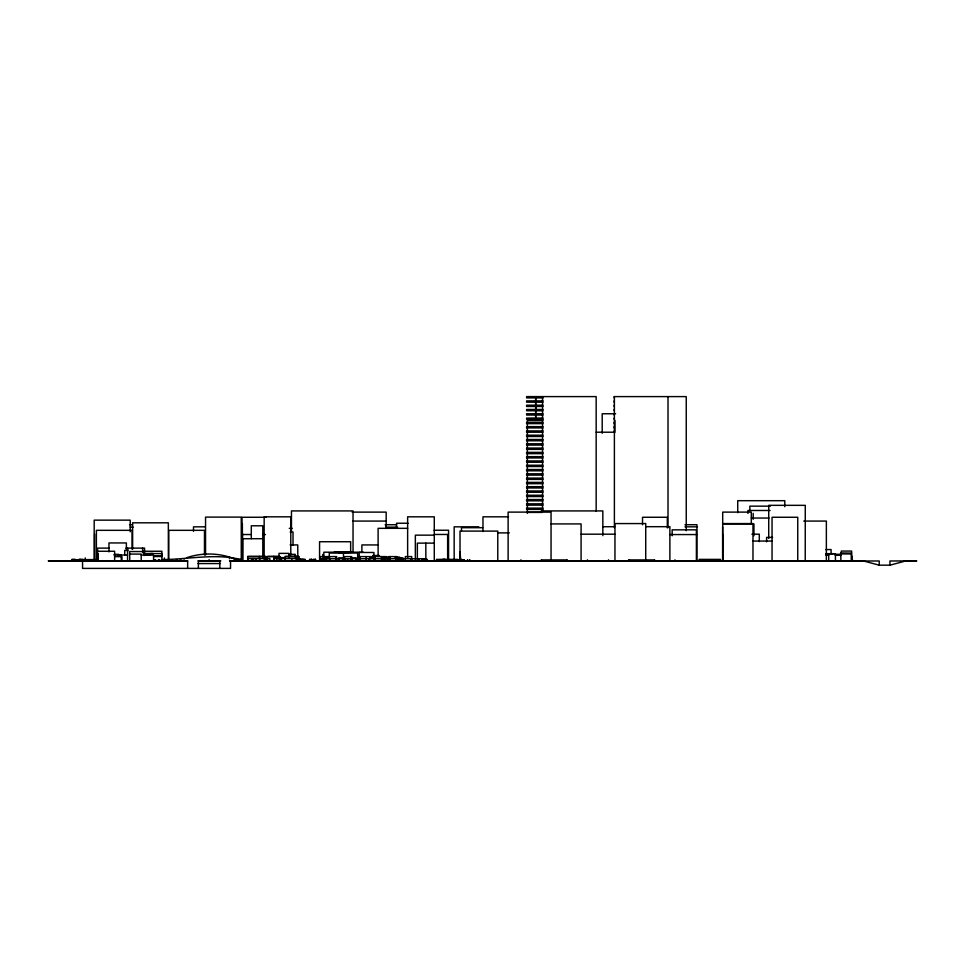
<?xml version="1.0" encoding="UTF-8"?>
<svg xmlns="http://www.w3.org/2000/svg" width="965" height="965" viewBox="0 0 965 965"><rect width="100%" height="100%" fill="white"/><g stroke="black" fill="none" stroke-linecap="round" stroke-linejoin="round"><path stroke-width="1.45" d="M300.006 560.496L299.85 560.496M300.923 560.11L301.575 560.798L300.67 560.496M302.057 560.17L301.755 560.882L301.707 560.17M302.829 560.496L302.672 560.496M461.27 560.086L462.066 560.991M461.921 560.798L462.247 560.605M462.042 560.991L462.392 560.219L462.283 560.991M463.514 560.713C464.647 560.363 462.488 561.027 463.514 560.086M459.075 560.508L459.714 560.942L459.388 560.231M460.703 560.412L460.546 560.713M458.761 560.737L458.761 559.99C460.341 558.397 461.089 562.474 461.354 560.086M463.079 560.086L463.104 560.882M463.357 560.979L463.067 560.412M423.695 560.219L422.465 560.412L422.899 560.991M423.37 560.508L422.767 560.991M425.661 560.942L425.999 560.267L425.83 560.991M155.462 560.17L155.293 560.942L156.137 560.363M158.477 560.4L159.008 560.834M461.342 560.412L461.897 560.701M462.199 560.798L462.344 559.905M459.026 560.086L464.105 560.086M459.955 559.99L460.148 559.29M425.432 560.086L427.242 560.46M155.112 560.086L155.787 560.798M158.296 560.086L159.02 560.086L158.827 560.882M252.07 560.086L252.806 560.086M255.255 560.086L255.978 560.086M426.132 560.798C427.218 561.69 425.951 559.435 425.867 560.942L425.818 543.126M155.377 560.231L155.835 560.834M458.761 559.99L461.379 559.29M460.172 559.99L460.462 559.29M460.727 560.979L460.329 555.394M423.563 560.991L423.731 560.267M426.735 560.882L426.88 560.086M321.972 560.17L322.165 560.882L322.419 560.231M325.157 560.17L325.338 560.882L325.603 560.231M460.92 560.942L460.076 560.701L460.221 551.811M304.614 560.942L304.337 560.231L304.566 560.991M422.947 559.905L427.109 559.29L427.471 560.737L422.019 560.737L422.019 559.905L424.684 559.29M889.947 565.176L906.026 560.882L916.75 560.882L889.947 560.991L889.947 565.176L879.224 565.176L863.132 560.882L229.561 560.882M334.047 552.306L351.803 552.306L338.486 552.631M161.915 559.604C188.272 559.423 215.086 553.126 241.262 559.604M181.348 560.086L176.921 560.991L176.921 559.604M543.006 397.894L526.613 397.894L526.613 396.603L596.165 396.603L596.165 511.148M543.006 400.897L526.613 400.897L526.613 402.188L543.006 402.188M543.006 405.191L526.613 405.191L526.613 406.47L543.006 406.47M543.006 409.474L526.613 409.474L526.613 410.764L543.006 410.764M543.006 413.768L526.613 413.768L526.613 415.046L543.006 415.046M615.61 413.768L602.196 413.768L602.196 433.285M543.006 418.05L526.613 418.05L526.613 419.341L543.006 419.341M542.909 420.414L527.373 420.414L527.373 513.344M543.006 422.344L526.613 422.344L526.613 423.635L543.006 423.635M543.006 426.639L526.613 426.639L526.613 427.917L543.006 427.917M543.006 430.921L526.613 430.921L526.613 432.211L543.006 432.211M596.165 432.211L614.391 432.211M543.006 435.215L526.613 435.215L526.613 436.494L543.006 436.494M543.006 439.497L526.613 439.497L526.613 440.788L543.006 440.788M543.006 443.791L526.613 443.791L526.613 445.082L543.006 445.082M543.006 448.074L526.613 448.074L526.613 449.364L543.006 449.364M543.006 452.368L526.613 452.368L526.613 453.659L543.006 453.659M543.006 456.662L526.613 456.662L526.613 457.941L543.006 457.941M543.006 460.944L526.613 460.944L526.613 462.235L543.006 462.235M543.006 465.239L526.613 465.239L526.613 466.517L543.006 466.517M543.006 469.521L526.613 469.521L526.613 470.811L543.006 470.811M543.006 473.815L526.613 473.815L526.613 475.106L543.006 475.106M543.006 478.109L526.613 478.109L526.613 479.388L543.006 479.388M543.006 482.391L526.613 482.391L526.613 483.682L543.006 483.682M543.006 486.686L526.613 486.686L526.613 487.964L543.006 487.964M543.006 490.968L526.613 490.968L526.613 492.259L543.006 492.259M543.006 495.262L526.613 495.262L526.613 496.553L543.006 496.553M543.006 499.544L526.613 499.544L526.613 500.835L543.006 500.835M543.006 503.839L526.613 503.839L526.613 505.129L543.006 505.129M770.299 506.155L749.853 506.155L749.853 510.594M543.006 508.133L526.613 508.133L526.613 509.411L543.006 509.411M770.106 510.485L747.959 510.485L747.959 513.452M541.256 510.919L602.836 510.919L602.836 535.635M352.116 512.113L386.169 512.113L386.169 528.458M526.613 512.415L542.258 512.415M508.507 516.818L482.97 516.818L482.97 531.51M266.063 517.264L242.022 517.264L242.167 560.882M751.325 518.036L769.009 518.036M353.033 521.076L386.169 521.076M803.785 521.076L826.366 521.076L826.366 560.882M408.135 523.235L396.519 523.235L396.519 527.759M722.701 523.573L752.977 523.573L752.977 560.882M551.051 523.923L581.087 523.923L581.087 560.882M722.701 523.923L753.942 523.923L753.942 535.756M129.551 524.719L132.446 524.719M385.131 524.719L396.712 524.719M685.005 524.719L696.959 524.719L696.959 560.991M602.836 526.721L614.596 526.721M645.73 526.685L669.879 526.685L669.879 560.991M205.4 526.83L193.507 526.83L193.507 531.269M478.857 526.83L454.165 526.83L454.165 560.882M684.993 526.83L696.959 526.83M130.215 527.143L133.182 527.143M385.831 527.143L397.664 527.143M482.693 527.698L461.487 527.698L461.487 530.581M289.271 528.325L292.202 528.325M407.64 528.325L378.111 528.325L378.111 556.54M434.057 530.231L448.556 530.231L448.556 560.882M290.139 532.017L293.022 532.017L293.022 544.936M497.542 532.885L509.363 532.885M581.087 534.188L614.898 534.188M751.892 534.188L759.298 534.188L759.298 541.606M242.251 534.526L250.96 534.526M262.564 534.526L265.459 534.526M434.479 534.465L447.639 534.465L447.639 560.882M669.879 534.562L696.959 534.562M434.274 535.153L415.348 535.153L415.348 559.459M772.627 537.396L766.608 537.396L766.608 541.799M262.806 538.711L242.697 538.711L242.697 560.882M752.977 541.063L772.048 541.063M434.274 543.126L417.363 543.126L417.363 559.41M290.139 544.936L297.739 544.936L297.835 560.882M378.111 544.936L361.887 544.936L361.887 552.185M109.407 548.12L97.574 548.12L97.574 560.991M125.872 548.12L144.569 548.12L144.569 553.789M825.666 549.555L831.094 549.555L831.094 553.801M127.67 550.436L124.714 550.436L124.714 554.911M97.537 551.256L114.618 551.256L114.618 560.882M143.568 551.256L161.915 551.256L161.915 560.991M363.274 552.197L323.866 552.197L323.866 557.987M851.625 553.114L840.672 552.945L840.672 555.587M143.278 553.488L152.989 553.488M150.214 553.572L161.613 553.572L161.613 556.491M825.931 553.669L833.048 553.669M825.666 553.838L835.449 553.838L835.449 560.882M129.684 554.091L141.216 554.091L141.216 560.882M114.823 554.356L118.767 554.356M288.644 554.356L295.23 554.356L295.23 556.962M834.665 554.429L840.672 554.429M145.257 554.573L150.793 554.573M834.544 554.573L840.093 554.573M113.918 554.803L121.264 554.803L121.264 560.882M117.489 555.056L127.549 555.056M141.216 555.068L153.568 555.068L153.568 560.882M825.968 555.261L828.706 555.261M835.449 555.261L840.829 555.261M372.683 555.526L379.474 555.526M153.568 555.852L161.867 555.852M153.568 556.528L161.867 556.528M114.618 556.612L121.976 556.612L121.976 560.882M248.608 556.6L266.388 556.6L266.388 559.459M268.246 556.6L280.308 556.6L280.296 560.677M286.038 556.6L299.198 556.6L299.198 560.882M371.223 556.6L359.426 556.6L359.426 559.459M372.466 556.6L386.362 556.6M396.712 556.6L388.497 556.6L388.497 559.459M394.878 557.107L399.619 557.107L399.619 560.882M273.939 557.613L276.798 557.613L276.798 559.652M85.222 557.939L85.246 558.771M164.388 557.939L164.424 558.771M281.635 557.818L284.494 557.818M329.451 557.818L323.504 557.818L323.504 560.882M373.889 557.818L369.607 557.818L369.607 560.882M388.581 557.818L382.188 557.818L382.188 560.882M297.871 558.53L297.883 560.677M264.615 558.735L267.932 558.735M278.776 558.735L281.804 558.735M298.812 558.735L298.812 560.882M425.975 558.735L321.478 558.735L321.538 560.882M436.421 559.386L457.868 559.386M699.106 559.386L720.553 559.386M97.574 559.604L82.568 559.604L82.568 568.397L230.539 568.397L230.539 560.882M238.343 559.604L241.696 559.604L241.696 560.882M300.935 559.181L301.044 559.881L302.974 559.881L302.974 560.629M309.644 559.905L311.635 559.905M313.444 559.905L315.434 559.905M442.971 559.905L444.962 559.905M422.393 560.086L424.166 560.472L422.151 560.991M425.324 560.086L427.471 559.99M158.344 560.363L159.322 560.363M321.671 560.363L322.648 560.363M324.855 560.363L325.832 560.363M541.305 560.243L567.046 560.243M628.866 560.243L654.596 560.243M71.712 560.46L76.826 560.713M300.766 560.472L301.611 560.086M351.803 560.569L333.516 560.882M444.962 560.472L442.682 560.086L442.742 560.979M541.305 560.46L567.046 560.46M628.866 560.46L654.596 560.46M159.756 560.605L154.436 560.713L154.46 559.99M321.236 560.605L326.375 560.605M387.279 560.629L385.276 560.629L385.276 559.797M435.372 560.641L464.105 560.737L464.105 559.905M541.305 560.665L567.046 560.665M628.866 560.665L654.596 560.665M698.021 560.641L721.603 560.641M198.006 560.882L220.792 560.882M187.644 560.991L48.25 560.882L187.644 560.882L187.644 568.397M229.561 560.991L879.224 560.991L879.224 565.176M198.006 563.56L220.189 563.56M426.108 560.086L426.868 560.339L425.999 560.086M423.358 560.605L423.683 558.735M241.262 560.882L236.835 560.086L241.262 560.991L241.262 517.107L205.545 517.107L205.545 555.044M296.303 556.696L297.51 557.336L296.303 556.467M423.526 560.942L423.297 560.472M426.735 560.339L426.337 559.29M462.271 560.882L461.837 560.605M302.142 560.17L302.009 560.496M426.988 560.086L427.242 560.713M302.865 559.181L302.974 559.881M852.409 560.991L852.409 559.604L851.986 560.882M851.805 555.852L851.805 560.882M851.625 560.882L851.625 551.063L841.287 551.063L841.287 553.874M851.347 560.882L851.347 553.934L840.841 553.934L840.841 560.882M828.706 553.838L828.706 560.882M805.232 560.991L805.268 505.334L768.731 505.334L768.731 538.361M797.753 560.882L797.753 517.264L772.048 517.264L772.048 560.882M784.786 506.709L784.786 500.69L737.73 500.69L737.73 512.729M753.195 513.356L753.195 519.291M751.301 523.935L751.301 512.113L722.701 512.113L722.701 560.991M722.93 534.465L722.93 560.882M722.628 526.83L722.628 560.882M696.392 560.991L696.392 529.845L672.159 529.845L672.159 535.78M686.236 530.738L686.236 396.603L614.174 396.603L614.174 397.894M674.969 559.809L674.969 560.882M668.009 396.603L668.009 527.734M667.322 527.795L667.322 517.264L642.521 517.264L642.521 524.779M654.596 559.809L654.596 560.882M645.73 560.991L645.73 523.573L614.958 523.573L614.958 560.882M628.866 559.809L628.866 560.882M614.922 420.414L614.922 432.404M614.391 396.603L614.391 527.734M614.174 400.897L614.174 402.188M614.174 405.191L614.174 406.47M614.174 409.474L614.174 410.764M614.174 413.768L614.174 415.046M614.174 418.05L614.174 419.341M614.174 422.344L614.174 423.635M614.174 426.639L614.174 427.917M614.174 430.921L614.174 432.211M608.493 559.809L608.493 560.882M587.42 559.809L587.42 560.882M567.046 559.809L566.925 560.991M551.051 560.882L551.051 512.113L508.121 512.113L508.121 560.882M542.547 396.603L542.547 511.148M541.305 559.809L541.305 560.882M535.756 396.603L535.756 420.414M535.647 396.603L535.647 420.414M520.931 559.809L520.931 560.882M497.771 560.882L497.771 531.1L460.016 531.1L460.016 560.991M469.919 560.086L469.858 560.979M469.641 559.905L469.641 560.737L467.651 560.737L467.651 559.905M469.497 560.231L469.497 560.979M468.966 560.713L468.327 560.713M467.784 560.231L467.784 560.979M467.362 560.086L467.434 560.979M463.767 559.905L463.767 560.737M461.728 559.99L461.728 560.737M445.179 560.231L445.179 560.979M444.962 560.737L444.962 559.29L442.971 559.29L442.971 560.737M444.817 560.231L444.817 560.979M444.286 560.713L443.647 560.713M443.104 560.231L443.104 560.979M434.274 560.991L434.274 516.818L407.64 516.818L407.64 557.951M425.324 558.735L425.288 560.882M422.779 559.905L422.779 560.737M419.172 558.735L419.293 560.991M411.729 560.882L411.729 556.6L405.3 556.6L405.3 559.459M411.187 558.735L411.174 560.882M402.851 560.882L402.851 557.818L397.061 557.818L397.061 560.882M401.344 557.818L401.344 560.882M398.304 560.17L398.304 560.87M398.087 559.797L398.087 560.629L396.084 560.629L396.084 559.797M397.942 560.17L397.942 560.87M397.411 560.605L396.76 560.605M396.567 556.6L396.567 559.459M396.229 560.17L396.229 560.87M395.867 560.17L395.867 560.87M390.282 556.6L390.246 560.882M390.125 556.6L389.969 560.882M388.581 560.882L388.581 557.107L383.841 557.107L383.913 560.991M387.496 560.17L387.496 560.87M387.279 559.797L387.134 560.87M386.603 560.605L385.952 560.605M385.421 560.17L385.421 560.87M385.059 560.17L385.059 560.87M384.299 557.818L384.299 560.882M381.911 557.818L381.911 560.882M381.404 556.6L381.404 559.459M375.264 556.6L375.083 560.882M374.963 556.6L374.963 559.459M373.889 560.882L373.913 552.487L359.185 552.487L359.185 560.882M368.763 558.735L368.799 560.882M366.23 556.6L366.23 559.459M359.8 556.6L359.969 560.991M358.28 556.6L358.28 559.459M357.665 560.882L357.665 553.054L329.27 553.054L329.27 556.974M356.206 560.882L356.206 557.818L351.911 557.818L351.743 560.991M353.033 552.064L353.033 510.919L291.454 510.919L291.454 531.51M351.682 559.459L351.682 556.6L344.638 556.6L344.638 559.459M351.055 551.98L335.338 551.98M351.067 556.6L351.067 559.459M350.645 552.04L350.645 541.727L319.572 541.727L319.572 560.991M347.557 558.735L347.593 560.882M344.807 558.735L344.758 560.882M343.468 553.054L343.468 560.882M342.961 560.882L342.961 557.818L338.667 557.818L338.667 560.882M339.029 559.604L339.029 560.882M336.664 559.459L336.664 556.6L320.44 556.6L320.561 560.882M335.904 556.6L335.904 559.459M329.644 558.735L329.644 560.882L329.475 556.6M326.423 557.818L326.423 560.882L326.351 558.735M324.168 559.604L324.168 560.882M323.094 559.604L323.094 560.882M322.793 554.393L322.793 556.986M321.261 559.797L321.261 560.629M315.651 560.979L315.724 560.086L313.155 560.086L313.227 560.979M315.29 560.231L315.253 560.991M314.759 560.713L314.12 560.713M313.577 560.231L313.577 560.979M311.864 560.979L311.924 560.086L309.367 560.086L309.427 560.979M311.502 560.231L311.502 560.979M310.959 560.713L310.32 560.713M309.789 560.231L309.789 560.979M302.322 560.605L301.659 559.797M301.044 559.881L301.044 560.629M300.356 559.905L300.356 560.737M296.906 556.383L296.906 560.677M296.448 559.881L296.448 560.882M296.255 560.677L296.255 558.53L273.746 558.53L273.746 560.677M291.732 558.53L291.732 560.677M290.791 555.008L290.791 516.818L264.157 516.818L264.157 557.951M288.812 557.879L288.812 553.379L278.982 553.379L278.982 557.879M285.109 559.242L285.109 556.383L298.269 556.383L298.269 560.677L247.679 560.677L247.679 556.383L265.447 556.383L265.447 559.242M284.856 560.677L284.989 557.613L280.694 557.613L280.694 559.652M279.368 559.242L279.368 556.383L267.305 556.383L267.305 560.677M273.746 556.383L273.746 560.677M269.838 560.677L269.838 558.53L248.138 558.53L248.138 560.677L248.282 558.53M264.567 558.53L264.507 560.677L264.446 558.53M262.806 557.927L262.806 525.792L251.298 525.792L251.298 538.711M259.682 558.53L259.682 560.677M259.464 556.383L259.464 559.242M256.509 559.905L256.509 560.737M253.168 558.53L253.168 560.677M251.419 559.99L251.419 560.737M242.517 533.464L242.517 560.882M242.384 523.573L242.287 560.882M235.906 560.991L235.906 560.882A69.697 69.697 0 0 0 233.771 560.038M229.465 557.239L229.465 558.735M219.815 568.397L219.815 560.991L198.368 560.991L198.368 568.397M209.091 559.604L209.091 560.882M204.471 555.068L204.471 530.328L168.754 530.328L168.754 560.882M182.288 560.991L182.288 560.882A69.697 69.697 0 0 1 184.424 560.038M176.499 559.604L176.499 560.882M168.344 560.882L168.344 522.813L132.627 522.813L132.627 549.169M159.732 559.797L159.575 560.713L159.551 559.905M154.641 559.881L154.641 560.629M144.183 555.551L144.183 551.546L129.684 551.546L129.744 560.991M142.603 548.12L142.651 552.366M132.096 549.242L132.096 530.328L96.379 530.328L96.379 560.882M130.215 531.787L130.215 520.147L94.184 520.147L94.184 560.882M127.597 550.955L127.597 548.12L127.549 560.882M126.379 550.424L126.379 542.945L108.961 542.945L108.961 551.92M97.863 554.139L97.863 560.882L97.839 553.572M94.618 534.019L94.618 560.882M76.802 560.737L76.802 559.905L74.739 559.29L72.122 559.29L71.712 560.737M186.571 557.758A69.697 69.697 0 0 1 235.906 559.386M300.417 559.99L301.008 560.363L300.417 559.99M72.375 560.508L73.038 560.798L72.411 560.412M75.547 560.508L76.223 560.798L75.584 560.412M78.358 560.508L79.034 560.798L78.394 560.412M81.542 560.508L82.206 560.798L81.579 560.412M252.082 560.508L252.746 560.798L252.118 560.412M255.255 560.508L255.93 560.798L255.291 560.412M78.346 560.086L79.202 560.472L78.346 560.086M81.518 560.086L82.387 560.472L81.518 560.086M304.059 560.086L304.928 560.472L304.059 560.086M72.363 560.086L73.207 560.472L72.363 560.086M75.547 560.086L76.392 560.472L75.547 560.086M300.26 559.181L299.729 560.629L305.471 560.713L305.036 559.29L300.26 559.181M79.878 559.29L77.815 559.905L77.815 560.737L82.93 560.713L82.495 559.29L79.878 559.29M311.635 559.29L309.644 559.29L309.644 560.737L311.635 560.737L311.635 559.29M315.434 559.29L313.444 559.29L313.444 560.737L315.434 560.737L315.434 559.29M342.72 560.882L342.72 558.735L342.684 560.882"/></g></svg>
